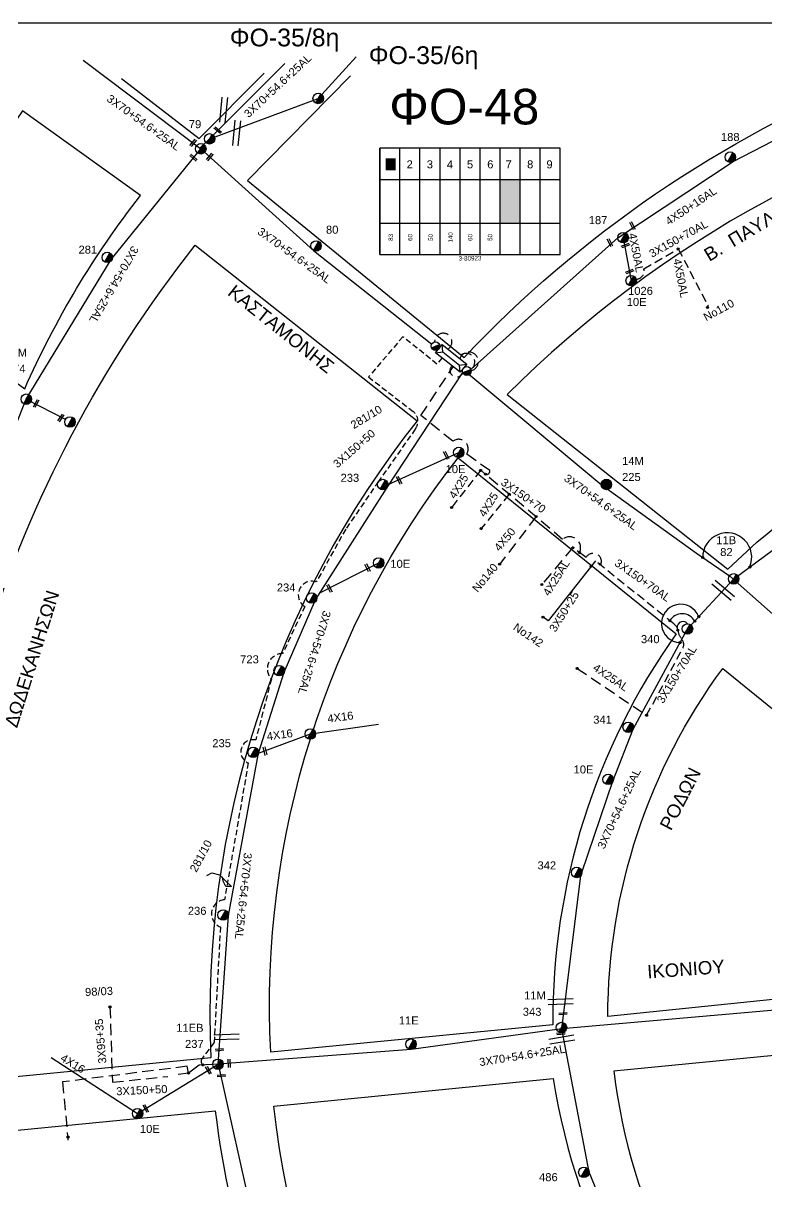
# Model space of a CAD drawing. Header units: millimetres. Extents: x 7453 to 9570, y 777 to 1872.
# Drawn here: x 8937.6 to 9104.8, y 1602 to 1862.6 of the extents above; entities that cross this region are included whole.
import ezdxf
from ezdxf.enums import TextEntityAlignment as Align

# ---------------------------------------------------------------- set-up
doc = ezdxf.new("R2010")
doc.units = ezdxf.units.MM
doc.linetypes.add('DASHED', pattern=[19.05, 12.7, -6.35])
for name, color, linetype in [('Άγνωστα', 7, 'Continuous'), ('Ασφαλειοκιβώτια Χ.Τ 9 αναχωρήσεων', 7, 'Continuous'), ('Γέφυρες Εναέριου Δικτύου', 7, 'Continuous'), ('Γυμνά εναέρια ΧΤ (3Φ)   4x50AL', 7, 'Continuous'), ('Γυμνά εναέρια ΧΤ και ΦΟΠ (3Φ)   4x50+16AL', 7, 'Continuous'), ('Εναέρια παροχή ΧΤ 4x16', 7, 'SYN_LINE'), ('Επιγραφές - Σχήματα', 7, 'Continuous'), ('Καλώδια ΧΤ   3x150+50AL', 7, 'DASHED'), ('Καλώδια ΧΤ   3x150+70 XLPE', 7, 'DASHED'), ('Καλώδια ΧΤ   3x150+70AL', 7, 'DASHED'), ('Καλώδια ΧΤ   3x95+35 XLPE', 7, 'DASHED'), ('Μηχανική τομή', 7, 'Continuous'), ('Στύλος Ξύλινος', 7, 'Continuous'), ('Στύλος Ξύλινος @ 1', 7, 'Continuous'), ('Στύλος ΦΜ', 7, 'Continuous'), ('Στύλος ΦΜ @ 1', 7, 'Continuous'), ('Συνδέσεις', 7, 'Continuous'), ('Συνεστραμμένα ΧΤ   3x70+54.6+25 AL', 7, 'SYN_LINE'), ('Τομή', 7, 'Continuous'), ('Υποσταθμός εναέριος 2 στύλων', 7, 'Continuous'), ('Υποσταθμός πόλεως', 7, 'Continuous'), ('Υπόβαθρο ΔΕΗ', 7, 'Continuous'), ('Υπόγεια καλώδια Παροχών ΧΤ   4x25', 7, 'DASHED'), ('Υπόγεια καλώδια Παροχών ΧΤ   4x50AL', 7, 'DASHED')]:
    doc.layers.add(name, color=color, linetype=linetype)
doc.styles.get("Standard").update_dxf_attribs({"font": 'ARIAL.TTF'})
doc.linetypes.add('SYN_LINE', pattern='A,0.5,-0.0001,["/\\/\\/\\/",Standard,S=0.1,R=0,X=0,Y=-0.05],-0.25', length=0.7501)

# ---------------------------------------------------------------- blocks, each defined once
blk = doc.blocks.new('ΥΠΑΡΧΩΝ ΤΣΙΜΕΝΤΕΝΙΟΣ ΣΤΥΛΟΣ')
at = {"layer": 'Στύλος ΦΜ'}
blk.add_hatch(color=7, dxfattribs=at).paths.add_polyline_path([(-1.29, -2.28, 0.574793), (2.62, 0, 0.268822), (1.3, 2.27)])
at = {"layer": 'Στύλος ΦΜ', "color": 7}
blk.add_line((-1.29, -2.28), (1.3, 2.27), dxfattribs=at)
blk.add_circle((0, 0), 2.62, dxfattribs=at)
at = {"layer": 'Στύλος ΦΜ', "flags": 4}
for tag, p in [('ΑΡΙΘΜΟΣ', (-4.68, 8.05)), ('ΤΥΠΟΣ', (-4.91, 3.03))]:
    blk.add_attdef(tag, p, '', height=4, dxfattribs=at)
blk = doc.blocks.new('ΥΠΑΡΧΩΝ ΞΥΛΙΝΟΣ ΣΤΥΛΟΣ')
at = {"layer": 'Στύλος Ξύλινος'}
h = blk.add_hatch(color=7, dxfattribs=at)
h.paths.add_polyline_path([(-2.62, 0, 0.270008), (-1.29, -2.28), (1.3, 2.27, 0.576266)])
h.paths.add_polyline_path([(-1.29, -2.28, 0.574793), (2.62, 0, 0.268822), (1.3, 2.27)])
at = {"layer": 'Στύλος Ξύλινος', "color": 7}
blk.add_line((-1.29, -2.28), (1.3, 2.27), dxfattribs=at)
blk.add_circle((0, 0), 2.62, dxfattribs=at)
at = {"layer": 'Στύλος Ξύλινος', "flags": 4}
for tag, p in [('ΑΡΙΘΜΟΣ', (-4.91, 8.6)), ('ΤΥΠΟΣ', (-4.85, 3.39))]:
    blk.add_attdef(tag, p, '', height=4, dxfattribs=at)
blk = doc.blocks.new('ΤΟΜΗ')
at = {"layer": 'Τομή', "ltscale": 40}
for p, q in [((-5.68, 0), (5.68, 0)), ((5.68, -2.33), (-5.68, -2.33))]:
    blk.add_line(p, q, dxfattribs=at)
blk = doc.blocks.new('ΑΣΦΑΛΕΙΟΚΙΒΩΤΙΟ ΥΠΟΣΤΑΘΜΟΥ 9A ΑΝΑΧΩΡΗΣΕΩΝ')
at = {"layer": 'Ασφαλειοκιβώτια Χ.Τ 9 αναχωρήσεων', "ltscale": 40}
for p, q in [((0, 0), (0, 23.91)), ((4.5, 0), (4.5, 23.91)), ((9, 0), (9, 23.91)), ((13.5, 0), (13.5, 23.91)), ((18, 0), (18, 23.91)), ((22.5, 0), (22.5, 23.91)), ((27, 0), (27, 23.91)), ((31.5, 0), (31.5, 23.91)), ((36, 0), (36, 23.91)), ((0, 16.87), (40.5, 16.87)), ((0, 7.04), (40.5, 7.04))]:
    blk.add_line(p, q, dxfattribs=at)
at = {"layer": 'Ασφαλειοκιβώτια Χ.Τ 9 αναχωρήσεων'}
blk.add_lwpolyline([(40.5, 0), (40.5, 23.91), (0, 23.91), (0, 0)], close=True, dxfattribs=at)
for s, p in [('1', (1.71, 19.38)), ('2', (5.99, 19.38)), ('3', (10.53, 19.38)), ('4', (15.04, 19.38)), ('5', (19.55, 19.38)), ('6', (24.11, 19.38)), ('7', (28.24, 19.38)), ('8', (33.08, 19.38)), ('9', (37.43, 19.38))]:
    blk.add_text(s, height=1.8, dxfattribs=at).set_placement(p)
at = {"layer": 'Ασφαλειοκιβώτια Χ.Τ 9 αναχωρήσεων', "ltscale": 40}
for tag, height, rotation, p in [('ΟΝΟΜΑ', 2.5, 0.6514, (19.14, 25.35)), ('ΚΕΙΜΕΝΟ 1', 1, 90, (2.42, 3.84)), ('ΚΕΙΜΕΝΟ 2', 1, 90, (6.78, 3.84)), ('ΚΕΙΜΕΝΟ 3', 1, 90, (11.38, 3.84)), ('ΚΕΙΜΕΝΟ 4', 1, 90, (15.86, 3.84)), ('ΚΕΙΜΕΝΟ 5', 1, 90, (20.28, 3.84)), ('ΚΕΙΜΕΝΟ 6', 1, 90, (24.74, 3.84)), ('ΚΕΙΜΕΝΟ 7', 1, 90, (29.28, 3.84)), ('ΚΕΙΜΕΝΟ 8', 1, 90, (33.65, 3.84)), ('ΚΕΙΜΕΝΟ 9', 1, 90, (38.21, 3.84)), ('ΣΧ', 1, 0.6514, (20.24, -0.85))]:
    blk.add_attdef(tag, text='', height=height, rotation=rotation, dxfattribs=at).set_placement(p, align=Align.MIDDLE_CENTER)
blk = doc.blocks.new('ΜΗΧΑΝΙΚΗ ΤΟΜΗ')
at = {"layer": 'Μηχανική τομή', "ltscale": 40}
for p, q in [((-1.89, 0.78), (1.89, 0.78)), ((1.89, 0), (-1.89, 0))]:
    blk.add_line(p, q, dxfattribs=at)
blk = doc.blocks.new('_ΣΥΝΔΕΣΗ')
at = {"layer": 'Συνδέσεις', "linetype": 'SYN_LINE', "ltscale": 40}
blk.add_hatch(color=256, dxfattribs=at).paths.add_polyline_path([(0.5, -0.01, 1), (-0.5, -0.01, 1)])
at = {"layer": 'Συνδέσεις'}
blk.add_circle((0, -0.01), 0.5, dxfattribs=at)
blk = doc.blocks.new('ΥΠΟΣΤΑΘΜΟΣ ΕΝΑΕΡΙΟΣ ΕΠΙ 2 ΣΤΥΛΩΝ')
at = {"layer": 'Υποσταθμός εναέριος 2 στύλων', "linetype": 'Continuous'}
for points in [[(-11.97, -2.11, 0.574793), (-8.45, -0.07, 0.268822), (-9.64, 1.98)], [(9.68, -2.15, 0.574793), (13.19, -0.1, 0.268822), (12.01, 1.95)]]:
    blk.add_hatch(color=256, dxfattribs=at).paths.add_polyline_path(points)
for p, q in [((-11.97, -2.11), (-9.64, 1.98)), ((9.68, -2.15), (12.01, 1.95))]:
    blk.add_line(p, q, dxfattribs=at)
for centre in [(-10.81, -0.07), (10.84, -0.1)]:
    blk.add_circle(centre, 2.36, dxfattribs=at)
at = {"layer": 'Υποσταθμός πόλεως', "linetype": 'Continuous', "ltscale": 40}
blk.add_lwpolyline([(-8.57, 2.82), (8.57, 2.82), (8.57, -2.82), (-8.57, -2.82)], close=True, dxfattribs=at)
for points in [[(-5.75, 0), (-8.57, 2.82)], [(-8.57, -2.82), (-5.75, 0)], [(-5.75, 0), (5.75, 0)], [(5.75, 0), (8.57, 2.82)], [(8.57, -2.82), (5.75, 0)]]:
    blk.add_lwpolyline(points, dxfattribs=at)
at = {"layer": 'Υποσταθμός εναέριος 2 στύλων', "ltscale": 40, "flags": 1}
for tag, p in [('ΜΕΤΑΣΧΗΜΑΤΙΣΜΟΣ', (14.09, 2.51)), ('ΙΣΧΥΣ', (14.07, -0.28)), ('ΑΡΙΘΜΟΣ', (14.19, -3))]:
    blk.add_attdef(tag, p, '', height=1.8, dxfattribs=at)

msp = doc.modelspace()

# ---------------------------------------------------------------- hatches: boundary and pattern name
at = {"layer": 'Ασφαλειοκιβώτια Χ.Τ 9 αναχωρήσεων'}
for color, points in [(85, [(9019.07, 1829.51), (9021.37, 1829.51), (9021.37, 1832.22), (9019.07, 1832.22)]), (2, [(9019.07, 1829.51), (9021.37, 1829.51), (9021.37, 1832.22), (9019.07, 1832.22)]), (1, [(9019.07, 1829.51), (9021.37, 1829.51), (9021.37, 1832.22), (9019.07, 1832.22)]), (151, [(9019.07, 1829.51), (9021.37, 1829.51), (9021.37, 1832.22), (9019.07, 1832.22)]), (6, [(9019.07, 1829.51), (9021.37, 1829.51), (9021.37, 1832.22), (9019.07, 1832.22)]), (62, [(9044.81, 1817.62), (9049.31, 1817.62), (9049.31, 1827.44), (9044.81, 1827.44)])]:
    msp.add_hatch(color=color, dxfattribs=at).paths.add_polyline_path(points)

# ---------------------------------------------------------------- linework, layer by layer
at = {"layer": 'Άγνωστα', "color": 6, "linetype": 'DASHED', "ltscale": 0.2}
msp.add_lwpolyline([(9041.56, 1761.14, 0.544007), (9042.52, 1761.97), (9037.29, 1765.67, 0.844371), (9034.17, 1768.56), (9027.03, 1774.35), (9034.29, 1785.34)], format="xyb", dxfattribs=at)
at = {"layer": 'Άγνωστα', "color": 85, "linetype": 'SYN_LINE', "ltscale": 13}
msp.add_lwpolyline([(8938.29, 1778.03), (8947.17, 1773.47)], dxfattribs=at)
at = {"layer": 'Άγνωστα', "color": 6, "ltscale": 0.2}
msp.add_lwpolyline([(9066.27, 1741.65), (9055.62, 1728.14), (9054.47, 1728.99)], dxfattribs=at)
at = {"layer": 'Άγνωστα', "color": 6, "linetype": 'DASHED', "ltscale": 0.2}
msp.add_lwpolyline([(9062.14, 1717.48), (9077.77, 1706.92)], dxfattribs=at)
at = {"layer": 'Άγνωστα', "color": 62}
msp.add_lwpolyline([(8981.4, 1628.41), (8977.15, 1628.2), (8974.76, 1626.41), (8972.42, 1626.11)], dxfattribs=at)
at = {"layer": 'Άγνωστα', "color": 6}
msp.add_arc((9085.93, 1726.7), 1.31, 39.2293, 210.0356, dxfattribs=at)
at = {"layer": 'Γέφυρες Εναέριου Δικτύου'}
for centre, radius, start, end in [((9095.88, 1742.45), 5.51, 336.806, 180.5339), ((9085.43, 1727.58), 4.32, 20.5502, 267.8317), ((9085.77, 1726.55), 3.21, 29.1409, 149.6636)]:
    msp.add_arc(centre, radius, start, end, dxfattribs=at)
at = {"layer": 'Γυμνά εναέρια ΧΤ (3Φ)   4x50AL', "color": 1, "ltscale": 0.15}
msp.add_lwpolyline([(9072.49, 1814.36), (9074.3, 1804.69)], dxfattribs=at)
at = {"layer": 'Γυμνά εναέρια ΧΤ και ΦΟΠ (3Φ)   4x50+16AL', "color": 1}
msp.add_lwpolyline([(9038.3, 1784.79), (9071.31, 1814.36), (9097.22, 1831.5), (9112.71, 1839.49), (9125.34, 1846.19), (9143.57, 1855.5)], dxfattribs=at)
at = {"layer": 'Εναέρια παροχή ΧΤ 4x16', "color": 151, "ltscale": 15}
msp.add_lwpolyline([(8990.47, 1698.37), (9002.16, 1702.71), (9017.48, 1704.93)], dxfattribs=at)
at = {"layer": 'Εναέρια παροχή ΧΤ 4x16', "color": 173, "ltscale": 20}
msp.add_lwpolyline([(8943.87, 1629.95), (8963.32, 1617.31), (8981.4, 1628.41)], dxfattribs=at)
at = {"layer": 'Επιγραφές - Σχήματα'}
msp.add_lwpolyline([(7491.72, 779.23), (9463.63, 779.23), (9463.63, 1862.62), (7491.72, 1862.62)], close=True, dxfattribs=at)
at = {"layer": 'Επιγραφές - Σχήματα', "color": 1, "linetype": 'DASHED', "ltscale": 0.2}
msp.add_lwpolyline([(9035.5, 1787.35), (9035.5, 1787.35, -1.283053), (9038.22, 1784.74)], format="xyb", dxfattribs=at)
at = {"layer": 'Επιγραφές - Σχήματα', "color": 151, "linetype": 'DASHED', "ltscale": 0.2}
msp.add_lwpolyline([(9034.05, 1785.59), (9034.05, 1785.59, 1.301496), (9036.41, 1784.01)], format="xyb", dxfattribs=at)
at = {"layer": 'Επιγραφές - Σχήματα', "ltscale": 20}
msp.add_lwpolyline([(8978.87, 1670.85), (8979.97, 1671.47), (8981.76, 1671.05), (8983.2, 1669.55), (8984.43, 1668.38), (8983.13, 1668.38), (8982.58, 1669.61), (8982.37, 1670.57)], dxfattribs=at)
at = {"layer": 'Επιγραφές - Σχήματα', "color": 85, "linetype": 'DASHED', "ltscale": 0.2}
msp.add_arc((9032.04, 1790.91), 1.95, 302.2763, 180.399, dxfattribs=at)
at = {"layer": 'Επιγραφές - Σχήματα', "color": 2, "linetype": 'DASHED', "ltscale": 0.2}
msp.add_arc((9037.82, 1786.51), 2.12, 282.7583, 163.1802, dxfattribs=at)
at = {"layer": 'Καλώδια ΧΤ   3x150+50AL', "color": 62, "ltscale": 0.1}
msp.add_lwpolyline([(9031.8, 1787.31), (9030.62, 1785.9), (9022.97, 1792.09), (9015.24, 1783.03), (9025.28, 1775.24, -0.417946), (9025.75, 1771.31), (9017.47, 1759.5), (9010.1, 1748.81), (9003.5, 1736.92, 0.895178), (9000.92, 1731.38), (8995.92, 1720.79, 0.654825), (8993.4, 1715.04), (8989.87, 1701.36, 0.9251), (8988.2, 1696.2), (8982.85, 1665.41, 0.797224), (8981.94, 1659.29), (8980.52, 1633.33), (8977.8, 1629.69, 0.411324), (8978.01, 1628.24, 0.093713)], format="xyb", dxfattribs=at)
at = {"layer": 'Καλώδια ΧΤ   3x150+50AL', "color": 62, "ltscale": 0.2}
msp.add_lwpolyline([(8974.76, 1626.41), (8974.46, 1627.96), (8946.46, 1624.43), (8947.65, 1611.33)], dxfattribs=at)
at = {"layer": 'Καλώδια ΧΤ   3x150+70AL', "color": 6, "ltscale": 0.2}
msp.add_lwpolyline([(9062.67, 1743.51, 0.814453), (9058.88, 1746.49), (9040.48, 1762.05)], format="xyb", dxfattribs=at)
at = {"layer": 'Καλώδια ΧΤ   3x150+70AL', "color": 6, "ltscale": 0.15}
msp.add_lwpolyline([(9077.77, 1706.93), (9085.89, 1721.99, 0.31048), (9085.68, 1724.01, -0.152086), (9084.8, 1726.05, 0.241423), (9083.85, 1727.48), (9066.27, 1741.65)], format="xyb", dxfattribs=at)
at = {"layer": 'Καλώδια ΧΤ   3x95+35 XLPE', "color": 62, "ltscale": 0.2}
msp.add_lwpolyline([(8957.11, 1641.3), (8957.64, 1624.37), (8970.15, 1625.69)], dxfattribs=at)
at = {"layer": 'Συνεστραμμένα ΧΤ   3x70+54.6+25 AL', "color": 85, "ltscale": 20}
for points in [[(8951.05, 1854.28), (8977.52, 1834.36), (9002.86, 1811.48), (9029.44, 1790.41)], [(8921.31, 1699.5), (8918.7, 1727.5), (8928.42, 1753.49), (8938.29, 1778.03), (8957.35, 1809.47), (8977.52, 1834.36)]]:
    msp.add_lwpolyline(points, dxfattribs=at)
at = {"layer": 'Συνεστραμμένα ΧΤ   3x70+54.6+25 AL', "color": 2, "ltscale": 20}
for points in [[(8977.34, 1834.5), (8979.51, 1836.6), (8996.39, 1853.51)], [(9037.82, 1783.65), (9067.54, 1758.84), (9088.97, 1743.36), (9096.37, 1738.27), (9121.21, 1716.29), (9158.53, 1686.58)], [(9097.34, 1737.6), (9118.06, 1752.94), (9139.55, 1767.86)]]:
    msp.add_lwpolyline(points, dxfattribs=at)
at = {"layer": 'Συνεστραμμένα ΧΤ   3x70+54.6+25 AL', "color": 6, "ltscale": 20}
for points in [[(8979.52, 1836.61), (9003.92, 1845.68), (9012.46, 1855.06)], [(9063.22, 1671.56), (9070.2, 1692.06), (9074.72, 1703.8), (9086.95, 1726.35), (9097.34, 1737.6)], [(9058.68, 1636.36), (9063.01, 1670.89)]]:
    msp.add_lwpolyline(points, dxfattribs=at)
at = {"layer": 'Συνεστραμμένα ΧΤ   3x70+54.6+25 AL', "color": 151, "ltscale": 20}
msp.add_lwpolyline([(8981.4, 1628.41), (8983.72, 1661.91), (8990.47, 1698.37), (8996.28, 1716.6), (9003.32, 1732.9), (9019.43, 1758.19), (9036.41, 1784.01)], dxfattribs=at)
at = {"layer": 'Συνεστραμμένα ΧΤ   3x70+54.6+25 AL', "color": 151, "ltscale": 15}
for points in [[(9019.62, 1758.83), (9035.52, 1766.04)], [(9004.31, 1734.47), (9017.52, 1741.18)]]:
    msp.add_lwpolyline(points, dxfattribs=at)
at = {"layer": 'Συνεστραμμένα ΧΤ   3x70+54.6+25 AL', "color": 62, "ltscale": 20}
msp.add_lwpolyline([(9140.85, 1644.54), (9107.46, 1640.65), (9058.68, 1636.36), (9024.79, 1631.74), (8981.4, 1628.41)], dxfattribs=at)
at = {"layer": 'Συνεστραμμένα ΧΤ   3x70+54.6+25 AL', "color": 27, "ltscale": 20}
msp.add_lwpolyline([(9115.24, 1530.25), (9105.07, 1540), (9091.82, 1553.69), (9077.07, 1574.3), (9064.83, 1604.1), (9058.68, 1636.36)], dxfattribs=at)
at = {"layer": 'Συνεστραμμένα ΧΤ   3x70+54.6+25 AL', "color": 173, "ltscale": 20}
msp.add_lwpolyline([(8981.4, 1628.41), (8990.89, 1586.13), (9002.79, 1552.52), (9017.71, 1524.87), (9029.98, 1509.14), (9039.52, 1496.15), (9067.39, 1471.75)], dxfattribs=at)
at = {"layer": 'Υπόβαθρο ΔΕΗ'}
msp.add_lwpolyline([(8959.73, 1850.16), (8977.13, 1836.65), (8991.78, 1851.4)], dxfattribs=at)
for points in [[(9011.2, 1850.74), (8988.05, 1827.19), (9036.71, 1787.38, -0.108123), (9129.73, 1850.97, -5.18641)], [(9096, 1739.79, -0.139037), (9178.51, 1784.02), (9172.41, 1847.86, 0.143992), (9046.42, 1779.07), (9096, 1739.79)], [(8963.95, 1823.84), (8937.44, 1842.88), (8909.12, 1801.4), (8937.95, 1780.38, -0.061733), (8963.95, 1823.84, -2.272839)], [(8976.29, 1812.67), (9026.15, 1773.17, 0.180116), (8979.75, 1629.88), (8917.48, 1623.76, -0.185857), (8976.29, 1812.67, 0.010142)], [(9056.66, 1637.31), (8993.24, 1631.14, -0.180696), (9035.4, 1764.87), (9084.42, 1725.24, 0.157215), (9056.66, 1637.31, 0.95635)], [(9094.91, 1717.45), (9149.16, 1673.33, 0.126295), (9138.17, 1646.26), (9069.04, 1639.13, -0.159761), (9094.91, 1717.45, -0.443282)], [(9138.7, 1633.53), (9070.42, 1626.83, 0.179947), (9111.19, 1547.01), (9155.73, 1602.69, -0.197218), (9138.7, 1633.53, 3.438968)], [(9103.25, 1537.82), (9063.35, 1487.26, -0.189322), (8993.94, 1618.95), (9056.73, 1625.18, 0.166204), (9103.25, 1537.82, 0.5885)], [(9055.33, 1477.89), (9015.96, 1429.3, -0.204631), (8918.6, 1611.89), (8980.77, 1617.95, 0.185276), (9055.33, 1477.89, 0.883462)]]:
    msp.add_lwpolyline(points, format="xyb", dxfattribs=at)
at = {"layer": 'Υπόγεια καλώδια Παροχών ΧΤ   4x25', "color": 6, "ltscale": 0.15}
for points in [[(9040.48, 1762.05), (9033.93, 1753.66)], [(9046.84, 1756.67), (9040.58, 1748.91)]]:
    msp.add_lwpolyline(points, dxfattribs=at)
at = {"layer": 'Υπόγεια καλώδια Παροχών ΧΤ   4x25', "color": 6, "ltscale": 0.2}
msp.add_lwpolyline([(9067.42, 1740.72, 0.973278), (9064.15, 1742.4), (9061.19, 1744.63), (9054.21, 1736.33)], format="xyb", dxfattribs=at)
at = {"layer": 'Υπόγεια καλώδια Παροχών ΧΤ   4x50AL', "color": 1, "ltscale": 0.15}
msp.add_lwpolyline([(9075.42, 1805.03, 0.49854), (9077.12, 1807.36), (9084.85, 1811.85)], format="xyb", dxfattribs=at)
msp.add_lwpolyline([(9084.85, 1811.85), (9084.87, 1811.86), (9091.63, 1798.93)], dxfattribs=at)
at = {"layer": 'Υπόγεια καλώδια Παροχών ΧΤ   4x50AL', "color": 6, "ltscale": 0.2}
msp.add_lwpolyline([(9052.94, 1751.62), (9044.66, 1740.84)], dxfattribs=at)

# ---------------------------------------------------------------- block references
at = {"layer": 'Ασφαλειοκιβώτια Χ.Τ 9 αναχωρήσεων'}
ref = msp.add_blockref('ΑΣΦΑΛΕΙΟΚΙΒΩΤΙΟ ΥΠΟΣΤΑΘΜΟΥ 9A ΑΝΑΧΩΡΗΣΕΩΝ', (9017.81, 1810.58), dxfattribs=at)
ref.add_attrib('ΚΕΙΜΕΝΟ 6', '50', dxfattribs={"ltscale": 40, "height": 1, "rotation": 90}).set_placement((9042.56, 1814.42), align=Align.MIDDLE_CENTER)
ref.add_attrib('ΚΕΙΜΕΝΟ 5', '60', dxfattribs={"ltscale": 40, "height": 1, "rotation": 90}).set_placement((9038.09, 1814.42), align=Align.MIDDLE_CENTER)
ref.add_attrib('ΚΕΙΜΕΝΟ 4', '140', dxfattribs={"ltscale": 40, "height": 1, "rotation": 90}).set_placement((9033.67, 1814.42), align=Align.MIDDLE_CENTER)
ref.add_attrib('ΚΕΙΜΕΝΟ 3', '50', dxfattribs={"ltscale": 40, "height": 1, "rotation": 90}).set_placement((9029.19, 1814.42), align=Align.MIDDLE_CENTER)
ref.add_attrib('ΚΕΙΜΕΝΟ 1', '83', dxfattribs={"ltscale": 40, "height": 1, "rotation": 90}).set_placement((9020.24, 1814.42), align=Align.MIDDLE_CENTER)
ref.add_attrib('ΚΕΙΜΕΝΟ 2', '60', dxfattribs={"ltscale": 40, "height": 1, "rotation": 90}).set_placement((9024.59, 1814.42), align=Align.MIDDLE_CENTER)
ref.add_attrib('ΣΧ', '3-80923', dxfattribs={"ltscale": 40, "height": 1, "rotation": 0.6514}).set_placement((9038.06, 1809.73), align=Align.MIDDLE_CENTER)
at = {"layer": 'Μηχανική τομή'}
for p, xscale, yscale, zscale, rotation in [((8981.2, 1838.42), 0.4999999999998168, 0.4999999999998168, 0.4999999999998168, 319.594736870924), ((8975.98, 1835.58), 0.4999999999998168, 0.4999999999998168, 0.4999999999998168, 49.59473687092402), ((8975.77, 1832.22), 0.4999999999997303, 0.4999999999997303, 0.4999999999997303, 319.5947368709156), ((8979.68, 1832.4), 0.4999999999998168, 0.4999999999998168, 0.4999999999998168, 49.59473687092402), ((9074.4, 1816.97), 0.4999999999997404, 0.4999999999997404, 0.4999999999997404, 296.8730607411559), ((9069.34, 1813.17), 0.4999999999997404, 0.4999999999997404, 0.4999999999997404, 296.8730607411559), ((9072.94, 1812.76), 0.4999999999997947, 0.4999999999997947, 0.4999999999997947, 201.2611887304535), ((9073.88, 1806.91), 0.4999999999997947, 0.4999999999997947, 0.4999999999997947, 201.2611887304535), ((8940.68, 1776.96), 0.4999999999996735, 0.4999999999996735, 0.4999999999996735, 61.41602306799188), ((8946.2, 1773.69), 0.4999999999996779, 0.4999999999996779, 0.4999999999996779, 56.1441950072491), ((9032.55, 1765.34), 0.4999999999997404, 0.4999999999997404, 0.4999999999997404, 296.8730607411559), ((9021.93, 1759.71), 0.4999999999997404, 0.4999999999997404, 0.4999999999997404, 296.8730607411559), ((9014.83, 1740.03), 0.4999999999997404, 0.4999999999997404, 0.4999999999997404, 296.8730607411559), ((9006.27, 1735.37), 0.4999999999997404, 0.4999999999997404, 0.4999999999997404, 296.8730607411559), ((8991.76, 1698.8), 0.4999999999995919, 0.4999999999995919, 0.4999999999995919, 285.2750506229748), ((9058.98, 1639.6), 0.4999999999995083, 0.4999999999995083, 0.4999999999995083, 4.733458615532099), ((9058.51, 1635.09), 0.4999999999995083, 0.4999999999995083, 0.4999999999995083, 4.733458615532098), ((8981.75, 1631.47), 0.4999999999995083, 0.4999999999995083, 0.4999999999995083, 4.733458615532099), ((8984.08, 1628.62), 0.4999999999994906, 0.4999999999994906, 0.4999999999994906, 92.39616844216782), ((8979.41, 1627.19), 0.4999999999994163, 0.4999999999994163, 0.4999999999994163, 119.1836918252782), ((8982.18, 1625.64), 0.4999999999995083, 0.4999999999995083, 0.4999999999995083, 4.733458615532099), ((8965.34, 1618.55), 0.4999999999994163, 0.4999999999994163, 0.4999999999994163, 119.1836918252782)]:
    msp.add_blockref('ΜΗΧΑΝΙΚΗ ΤΟΜΗ', p, dxfattribs=dict(at, xscale=xscale, yscale=yscale, zscale=zscale, rotation=rotation))
at = {"layer": 'Στύλος Ξύλινος @ 1', "ltscale": 40}
ref = msp.add_blockref('ΥΠΑΡΧΩΝ ΞΥΛΙΝΟΣ ΣΤΥΛΟΣ', (9068.72, 1758.84), dxfattribs=dict(at, xscale=0.4499999999998181, yscale=0.4499999999998181, zscale=0.4499999999998181))
ref.add_attrib('ΤΥΠΟΣ', '14Μ', (9072.24, 1763.23), dxfattribs={"layer": 'Στύλος Ξύλινος', "height": 1.8, "flags": 4})
ref.add_attrib('ΑΡΙΘΜΟΣ', '225', (9072.24, 1759.63), dxfattribs={"layer": 'Στύλος Ξύλινος', "height": 1.8, "flags": 4})
at = {"layer": 'Στύλος ΦΜ @ 1', "ltscale": 40, "xscale": 0.4499999999998181, "yscale": 0.4499999999998181, "zscale": 0.4499999999998181}
for p in [(9003.92, 1845.68), (8977.52, 1834.36), (8948.11, 1772.9), (9002.15, 1702.71)]:
    msp.add_blockref('ΥΠΑΡΧΩΝ ΤΣΙΜΕΝΤΕΝΙΟΣ ΣΤΥΛΟΣ', p, dxfattribs=at)
at = {"layer": 'Στύλος ΦΜ @ 1', "ltscale": 40}
ref = msp.add_blockref('ΥΠΑΡΧΩΝ ΤΣΙΜΕΝΤΕΝΙΟΣ ΣΤΥΛΟΣ', (8979.51, 1836.6), dxfattribs=dict(at, xscale=0.4499999999998181, yscale=0.4499999999998181, zscale=0.4499999999998181))
ref.add_attrib('ΑΡΙΘΜΟΣ', '79', (8974.83, 1839), dxfattribs={"layer": 'Στύλος ΦΜ', "height": 1.8, "flags": 4})
ref = msp.add_blockref('ΥΠΑΡΧΩΝ ΤΣΙΜΕΝΤΕΝΙΟΣ ΣΤΥΛΟΣ', (9096.57, 1832.48), dxfattribs=dict(at, xscale=0.4499999999998181, yscale=0.4499999999998181, zscale=0.4499999999998181))
ref.add_attrib('ΑΡΙΘΜΟΣ', '188', (9094.47, 1836.11), dxfattribs={"layer": 'Στύλος ΦΜ', "height": 1.8, "flags": 4})
ref = msp.add_blockref('ΥΠΑΡΧΩΝ ΤΣΙΜΕΝΤΕΝΙΟΣ ΣΤΥΛΟΣ', (9003.44, 1812.51), dxfattribs=dict(at, xscale=0.4499999999998181, yscale=0.4499999999998181, zscale=0.4499999999998181))
ref.add_attrib('ΑΡΙΘΜΟΣ', '80', (9005.67, 1815.26), dxfattribs={"layer": 'Στύλος ΦΜ', "height": 1.8, "flags": 4})
ref = msp.add_blockref('ΥΠΑΡΧΩΝ ΤΣΙΜΕΝΤΕΝΙΟΣ ΣΤΥΛΟΣ', (9072.49, 1814.36), dxfattribs=dict(at, xscale=0.4499999999998181, yscale=0.4499999999998181, zscale=0.4499999999998181))
ref.add_attrib('ΑΡΙΘΜΟΣ', '187', (9064.75, 1817.41), dxfattribs={"layer": 'Στύλος ΦΜ', "height": 1.8, "flags": 4})
ref = msp.add_blockref('ΥΠΑΡΧΩΝ ΤΣΙΜΕΝΤΕΝΙΟΣ ΣΤΥΛΟΣ', (8956.5, 1809.93), dxfattribs=dict(at, xscale=0.4499999999998181, yscale=0.4499999999998181, zscale=0.4499999999998181))
ref.add_attrib('ΑΡΙΘΜΟΣ', '281', (8950.03, 1810.77), dxfattribs={"layer": 'Στύλος ΦΜ', "height": 1.8, "flags": 4})
ref = msp.add_blockref('ΥΠΑΡΧΩΝ ΤΣΙΜΕΝΤΕΝΙΟΣ ΣΤΥΛΟΣ', (9074.29, 1804.69), dxfattribs=dict(at, xscale=0.4499999999998181, yscale=0.4499999999998181, zscale=0.4499999999998181))
ref.add_attrib('ΤΥΠΟΣ', '10Ε', (9073.29, 1799), dxfattribs={"layer": 'Στύλος ΦΜ', "height": 1.8, "flags": 4})
ref.add_attrib('ΑΡΙΘΜΟΣ', '1026', (9073.59, 1801.5), dxfattribs={"layer": 'Στύλος ΦΜ', "height": 1.8, "flags": 4})
ref = msp.add_blockref('ΥΠΑΡΧΩΝ ΤΣΙΜΕΝΤΕΝΙΟΣ ΣΤΥΛΟΣ', (8938.28, 1778.03), dxfattribs=dict(at, xscale=0.4499999999998181, yscale=0.4499999999998181, zscale=0.4499999999998181))
ref.add_attrib('ΤΥΠΟΣ', '11Μ', (8933.56, 1787.61), dxfattribs={"layer": 'Στύλος ΦΜ', "height": 1.8, "flags": 4})
ref.add_attrib('ΑΡΙΘΜΟΣ', '274', (8933.92, 1784.01), dxfattribs={"layer": 'Στύλος ΦΜ', "height": 1.8, "flags": 4})
ref = msp.add_blockref('ΥΠΑΡΧΩΝ ΤΣΙΜΕΝΤΕΝΙΟΣ ΣΤΥΛΟΣ', (9035.52, 1766.04), dxfattribs=dict(at, xscale=0.4499999999998181, yscale=0.4499999999998181, zscale=0.4499999999998181))
ref.add_attrib('ΤΥΠΟΣ', '10Ε', (9032.56, 1761.39), dxfattribs={"layer": 'Στύλος ΦΜ', "height": 1.8, "flags": 4})
ref = msp.add_blockref('ΥΠΑΡΧΩΝ ΤΣΙΜΕΝΤΕΝΙΟΣ ΣΤΥΛΟΣ', (9018.44, 1758.83), dxfattribs=dict(at, xscale=0.4499999999998181, yscale=0.4499999999998181, zscale=0.4499999999998181))
ref.add_attrib('ΑΡΙΘΜΟΣ', '233', (9008.95, 1759.44), dxfattribs={"layer": 'Στύλος ΦΜ', "height": 1.8, "flags": 4})
ref = msp.add_blockref('ΥΠΑΡΧΩΝ ΤΣΙΜΕΝΤΕΝΙΟΣ ΣΤΥΛΟΣ', (9097.34, 1737.6), dxfattribs=dict(at, xscale=0.4499999999998181, yscale=0.4499999999998181, zscale=0.4499999999998181))
ref.add_attrib('ΤΥΠΟΣ', '11Β', (9093.43, 1745.41), dxfattribs={"layer": 'Στύλος ΦΜ', "height": 1.8, "flags": 4})
ref.add_attrib('ΑΡΙΘΜΟΣ', '82', (9094.31, 1742.74), dxfattribs={"layer": 'Στύλος ΦΜ', "height": 1.8, "flags": 4})
ref = msp.add_blockref('ΥΠΑΡΧΩΝ ΤΣΙΜΕΝΤΕΝΙΟΣ ΣΤΥΛΟΣ', (9017.52, 1741.19), dxfattribs=dict(at, xscale=0.4499999999998181, yscale=0.4499999999998181, zscale=0.4499999999998181))
ref.add_attrib('ΤΥΠΟΣ', '10Ε', (9020.14, 1740.09), dxfattribs={"layer": 'Στύλος ΦΜ', "height": 1.8, "flags": 4})
ref = msp.add_blockref('ΥΠΑΡΧΩΝ ΤΣΙΜΕΝΤΕΝΙΟΣ ΣΤΥΛΟΣ', (9002.45, 1733.29), dxfattribs=dict(at, xscale=0.4499999999998181, yscale=0.4499999999998181, zscale=0.4499999999998181))
ref.add_attrib('ΑΡΙΘΜΟΣ', '234', (8994.62, 1734.77), dxfattribs={"layer": 'Στύλος ΦΜ', "height": 1.8, "flags": 4})
ref = msp.add_blockref('ΥΠΑΡΧΩΝ ΤΣΙΜΕΝΤΕΝΙΟΣ ΣΤΥΛΟΣ', (9086.94, 1726.35), dxfattribs=dict(at, xscale=0.4499999999998181, yscale=0.4499999999998181, zscale=0.4499999999998181))
ref.add_attrib('ΑΡΙΘΜΟΣ', '340', (9076.49, 1723.15), dxfattribs={"layer": 'Στύλος ΦΜ', "height": 1.8, "flags": 4})
ref = msp.add_blockref('ΥΠΑΡΧΩΝ ΤΣΙΜΕΝΤΕΝΙΟΣ ΣΤΥΛΟΣ', (8995.16, 1716.96), dxfattribs=dict(at, xscale=0.4499999999998181, yscale=0.4499999999998181, zscale=0.4499999999998181))
ref.add_attrib('ΑΡΙΘΜΟΣ', '723', (8986.37, 1718.61), dxfattribs={"layer": 'Στύλος ΦΜ', "height": 1.8, "flags": 4})
ref = msp.add_blockref('ΥΠΑΡΧΩΝ ΤΣΙΜΕΝΤΕΝΙΟΣ ΣΤΥΛΟΣ', (9073.62, 1704.22), dxfattribs=dict(at, xscale=0.4499999999998181, yscale=0.4499999999998181, zscale=0.4499999999998181))
ref.add_attrib('ΑΡΙΘΜΟΣ', '341', (9065.76, 1705.04), dxfattribs={"layer": 'Στύλος ΦΜ', "height": 1.8, "flags": 4})
ref = msp.add_blockref('ΥΠΑΡΧΩΝ ΤΣΙΜΕΝΤΕΝΙΟΣ ΣΤΥΛΟΣ', (8989.31, 1698.59), dxfattribs=dict(at, xscale=0.4499999999998181, yscale=0.4499999999998181, zscale=0.4499999999998181))
ref.add_attrib('ΑΡΙΘΜΟΣ', '235', (8980.11, 1699.74), dxfattribs={"layer": 'Στύλος ΦΜ', "height": 1.8, "flags": 4})
ref = msp.add_blockref('ΥΠΑΡΧΩΝ ΤΣΙΜΕΝΤΕΝΙΟΣ ΣΤΥΛΟΣ', (9069.11, 1692.5), dxfattribs=dict(at, xscale=0.4499999999998181, yscale=0.4499999999998181, zscale=0.4499999999998181))
ref.add_attrib('ΤΥΠΟΣ', '10Ε', (9061.34, 1693.83), dxfattribs={"layer": 'Στύλος ΦΜ', "height": 1.8, "flags": 4})
ref = msp.add_blockref('ΥΠΑΡΧΩΝ ΤΣΙΜΕΝΤΕΝΙΟΣ ΣΤΥΛΟΣ', (9062.04, 1671.56), dxfattribs=dict(at, xscale=0.4499999999998181, yscale=0.4499999999998181, zscale=0.4499999999998181))
ref.add_attrib('ΑΡΙΘΜΟΣ', '342', (9053.23, 1672.25), dxfattribs={"layer": 'Στύλος ΦΜ', "height": 1.8, "flags": 4})
ref = msp.add_blockref('ΥΠΑΡΧΩΝ ΤΣΙΜΕΝΤΕΝΙΟΣ ΣΤΥΛΟΣ', (8982.55, 1661.99), dxfattribs=dict(at, xscale=0.4499999999998181, yscale=0.4499999999998181, zscale=0.4499999999998181))
ref.add_attrib('ΑΡΙΘΜΟΣ', '236', (8974.61, 1662.03), dxfattribs={"layer": 'Στύλος ΦΜ', "height": 1.8, "flags": 4})
ref = msp.add_blockref('ΥΠΑΡΧΩΝ ΤΣΙΜΕΝΤΕΝΙΟΣ ΣΤΥΛΟΣ', (9058.62, 1636.68), dxfattribs=dict(at, xscale=0.4499999999998181, yscale=0.4499999999998181, zscale=0.4499999999998181))
ref.add_attrib('ΤΥΠΟΣ', '11Μ', (9050.21, 1643), dxfattribs={"layer": 'Στύλος ΦΜ', "height": 1.8, "flags": 4})
ref.add_attrib('ΑΡΙΘΜΟΣ', '343', (9049.92, 1639.32), dxfattribs={"layer": 'Στύλος ΦΜ', "height": 1.8, "flags": 4})
ref = msp.add_blockref('ΥΠΑΡΧΩΝ ΤΣΙΜΕΝΤΕΝΙΟΣ ΣΤΥΛΟΣ', (8981.4, 1628.41), dxfattribs=dict(at, xscale=0.4499999999998181, yscale=0.4499999999998181, zscale=0.4499999999998181))
ref.add_attrib('ΤΥΠΟΣ', '11ΕΒ', (8971.99, 1635.71), dxfattribs={"layer": 'Στύλος ΦΜ', "height": 1.8, "flags": 4})
ref.add_attrib('ΑΡΙΘΜΟΣ', '237', (8973.98, 1632.09), dxfattribs={"layer": 'Στύλος ΦΜ', "height": 1.8, "flags": 4})
ref = msp.add_blockref('ΥΠΑΡΧΩΝ ΤΣΙΜΕΝΤΕΝΙΟΣ ΣΤΥΛΟΣ', (9024.79, 1632.92), dxfattribs=dict(at, xscale=0.4499999999998181, yscale=0.4499999999998181, zscale=0.4499999999998181))
ref.add_attrib('ΤΥΠΟΣ', '11Ε', (9022.04, 1637.38), dxfattribs={"layer": 'Στύλος ΦΜ', "height": 1.8, "flags": 4})
ref = msp.add_blockref('ΥΠΑΡΧΩΝ ΤΣΙΜΕΝΤΕΝΙΟΣ ΣΤΥΛΟΣ', (8963.32, 1617.31), dxfattribs=dict(at, xscale=0.4499999999998181, yscale=0.4499999999998181, zscale=0.4499999999998181))
ref.add_attrib('ΤΥΠΟΣ', '10Ε', (8963.83, 1612.96), dxfattribs={"layer": 'Στύλος ΦΜ', "height": 1.8, "flags": 4})
ref = msp.add_blockref('ΥΠΑΡΧΩΝ ΤΣΙΜΕΝΤΕΝΙΟΣ ΣΤΥΛΟΣ', (9063.65, 1604.1), dxfattribs=dict(at, xscale=0.4499999999998181, yscale=0.4499999999998181, zscale=0.4499999999998181))
ref.add_attrib('ΑΡΙΘΜΟΣ', '486', (9053.58, 1602.11), dxfattribs={"layer": 'Στύλος ΦΜ', "height": 1.8, "flags": 4})
at = {"layer": 'Συνδέσεις', "xscale": 0.4499999999998181, "yscale": 0.4499999999998181, "zscale": 0.4499999999998181}
for p in [(9084.87, 1811.86), (9091.45, 1798.69), (9040.45, 1762.02), (9041.56, 1761.14), (9046.84, 1756.67), (9033.93, 1753.66), (9052.94, 1751.62), (9040.58, 1748.91), (9061.19, 1744.63), (9062.67, 1743.51), (9090.37, 1742.4), (9044.72, 1740.92), (9065.32, 1740.44), (9067.31, 1740.92), (9100.95, 1740.28), (9054.21, 1736.33), (9054.47, 1728.99), (9083, 1728.18), (9088.58, 1728.12), (9089.48, 1729.1), (9084.8, 1726.05), (9085.27, 1723.26), (9062.14, 1717.48), (9077.77, 1706.92), (8957.11, 1641.3), (8974.76, 1626.41), (8978.01, 1628.25), (8947.67, 1612.05)]:
    msp.add_blockref('_ΣΥΝΔΕΣΗ', p, dxfattribs=at)
at = {"layer": 'Τομή'}
for p, xscale, yscale, zscale, rotation in [((8983.24, 1843.06), 0.5000000000001072, 0.5000000000001072, 0.5000000000001072, 264.4767251964964), ((8986.15, 1837.85), 0.5000000000001072, 0.5000000000001072, 0.5000000000001072, 264.4767251964964), ((9094.59, 1734.56), 0.5000000000000135, 0.5000000000000135, 0.5000000000000135, 139.6121682581939), ((9058.43, 1641.92), 0.500000000000051, 0.500000000000051, 0.500000000000051, 182.2316261418533), ((8983.35, 1633.98), 0.500000000000051, 0.500000000000051, 0.500000000000051, 182.2316261418533), ((9058.79, 1633.39), 0.5000000000000469, 0.5000000000000469, 0.5000000000000469, 189.5048990783781)]:
    msp.add_blockref('ΤΟΜΗ', p, dxfattribs=dict(at, xscale=xscale, yscale=yscale, zscale=zscale, rotation=rotation))
at = {"layer": 'Υποσταθμός εναέριος 2 στύλων', "xscale": 0.4142138349579723, "yscale": 0.4142138349579723, "zscale": 0.4142138349579723, "rotation": 321.6404802060334}
msp.add_blockref('ΥΠΟΣΤΑΘΜΟΣ ΕΝΑΕΡΙΟΣ ΕΠΙ 2 ΣΤΥΛΩΝ', (9033.82, 1787.19), dxfattribs=at)

# ---------------------------------------------------------------- texts
at = {"layer": 'Άγνωστα', "char_height": 1.8, "width": 23.5192, "attachment_point": 1}
for s, insert, rotation in [('3X50+25', (9055.73, 1726.44), 57.8341), ('4X25AL', (9066.52, 1718.69), 326.0349)]:
    msp.add_mtext(s, dxfattribs=dict(at, insert=insert, rotation=rotation))
at = {"layer": 'Γυμνά εναέρια ΧΤ (3Φ)   4x50AL', "insert": (9075.45, 1815.55), "char_height": 1.8, "width": 23.5192, "attachment_point": 1, "rotation": 281}
msp.add_mtext('4X50AL', dxfattribs=at)
at = {"layer": 'Γυμνά εναέρια ΧΤ και ΦΟΠ (3Φ)   4x50+16AL', "insert": (9081.75, 1818.57), "char_height": 1.8, "width": 23.5192, "attachment_point": 1, "rotation": 33.8462}
msp.add_mtext('4X50+16AL', dxfattribs=at)
at = {"layer": 'Εναέρια παροχή ΧΤ 4x16', "char_height": 1.8, "width": 23.5192, "attachment_point": 1}
for insert, rotation in [((9005.88, 1707.03), 7.6474), ((8992.23, 1703.04), 7.6474), ((8946.72, 1630.87), 328.7544)]:
    msp.add_mtext('4X16', dxfattribs=dict(at, insert=insert, rotation=rotation))
at = {"layer": 'Επιγραφές - Σχήματα', "attachment_point": 1}
for s, insert, char_height, width in [('ΦO-35/8η', (8984.04, 1861.4), 4, 36.4294), ('ΦO-35/6η', (9015.29, 1857.42), 4, 36.4294), ('ΦΟ-48', (9019.88, 1847.84), 8, 8.7202)]:
    msp.add_mtext(s, dxfattribs=dict(at, insert=insert, char_height=char_height, width=width))
for s, insert, char_height, width, rotation in [('B.  ΠAYΛOY', (9090.3, 1811.47), 3, 57.8406, 30.9496), ('KAΣTAMONHΣ', (8985.21, 1803.99), 3, 23.5192, 321.4919), ('No110', (9090.3, 1797.11), 1.8, 23.5192, 28.5058), ('281/10', (9010.98, 1772.8), 1.8, 23.5192, 31.2629), ('No140', (9038.38, 1735.59), 1.8, 23.5192, 50.3296), ('ΔΩΔEKANHΣΩN', (8933.34, 1704.85), 3, 23.5192, 72.5708), ('No142', (9048.59, 1727.78), 1.8, 23.5192, 326.0349), ('POΔΩN', (9080.56, 1682.15), 3, 23.5192, 62.8277), ('281/10', (8974.94, 1672.3), 1.8, 23.5192, 61.9872), ('IKONIOY', (9077.78, 1650.67), 3, 23.5192, 4.2021), ('98/03', (8951.45, 1645.55), 1.8, 23.5192, 2.7151)]:
    msp.add_mtext(s, dxfattribs=dict(at, insert=insert, char_height=char_height, width=width, rotation=rotation))
at = {"layer": 'Καλώδια ΧΤ   3x150+50AL', "char_height": 1.8, "width": 23.5192, "attachment_point": 1}
for insert, rotation in [((9007.07, 1763.79), 41.2832), ((8958.46, 1623.21), 2.7151)]:
    msp.add_mtext('3X150+50', dxfattribs=dict(at, insert=insert, rotation=rotation))
at = {"layer": 'Καλώδια ΧΤ   3x150+70 XLPE', "insert": (9045.86, 1760.39), "char_height": 1.8, "width": 23.5192, "attachment_point": 1, "rotation": 324.9192}
msp.add_mtext('3X150+70', dxfattribs=at)
at = {"layer": 'Καλώδια ΧΤ   3x150+70AL', "char_height": 1.8, "width": 23.5192, "attachment_point": 1}
for insert, rotation in [((9078.1, 1811.4), 28.9568), ((9071.42, 1742.23), 324.9192), ((9079.94, 1710.37), 58.4066)]:
    msp.add_mtext('3X150+70AL', dxfattribs=dict(at, insert=insert, rotation=rotation))
at = {"layer": 'Καλώδια ΧΤ   3x95+35 XLPE', "insert": (8954.52, 1628.48), "char_height": 1.8, "width": 23.5192, "attachment_point": 1, "rotation": 94.7533}
msp.add_mtext('3X95+35', dxfattribs=at)
at = {"layer": 'Συνεστραμμένα ΧΤ   3x70+54.6+25 AL', "char_height": 1.8, "width": 16.2172, "attachment_point": 1}
for insert, rotation in [((8987.04, 1842.53), 42.9418), ((8957.24, 1846.7), 324.386), ((8991.15, 1816.81), 324.386), ((8963.67, 1811.79), 239.9416), ((9060.07, 1761.31), 324.386), ((9006.83, 1730.1), 252.8605), ((9066.61, 1677.44), 64.9392), ((8989.04, 1675.89), 263.8875), ((9040.01, 1629.75), 9.0152)]:
    msp.add_mtext('3X70+54.6+25AL', dxfattribs=dict(at, insert=insert, rotation=rotation))
at = {"layer": 'Υπόγεια καλώδια Παροχών ΧΤ   4x25', "char_height": 1.8, "width": 23.5192, "attachment_point": 1, "rotation": 57.8341}
for s, insert in [('4X25', (9033.16, 1756.42)), ('4X25', (9039.86, 1752.32)), ('4X25AL', (9054.3, 1734.54))]:
    msp.add_mtext(s, dxfattribs=dict(at, insert=insert))
at = {"layer": 'Υπόγεια καλώδια Παροχών ΧΤ   4x50AL', "char_height": 1.8, "width": 23.5192, "attachment_point": 1}
for s, insert, rotation in [('4X50AL', (9085.5, 1809.81), 281), ('4X50', (9043.3, 1744.8), 50.3296)]:
    msp.add_mtext(s, dxfattribs=dict(at, insert=insert, rotation=rotation))

doc.saveas('drawing.dxf')
